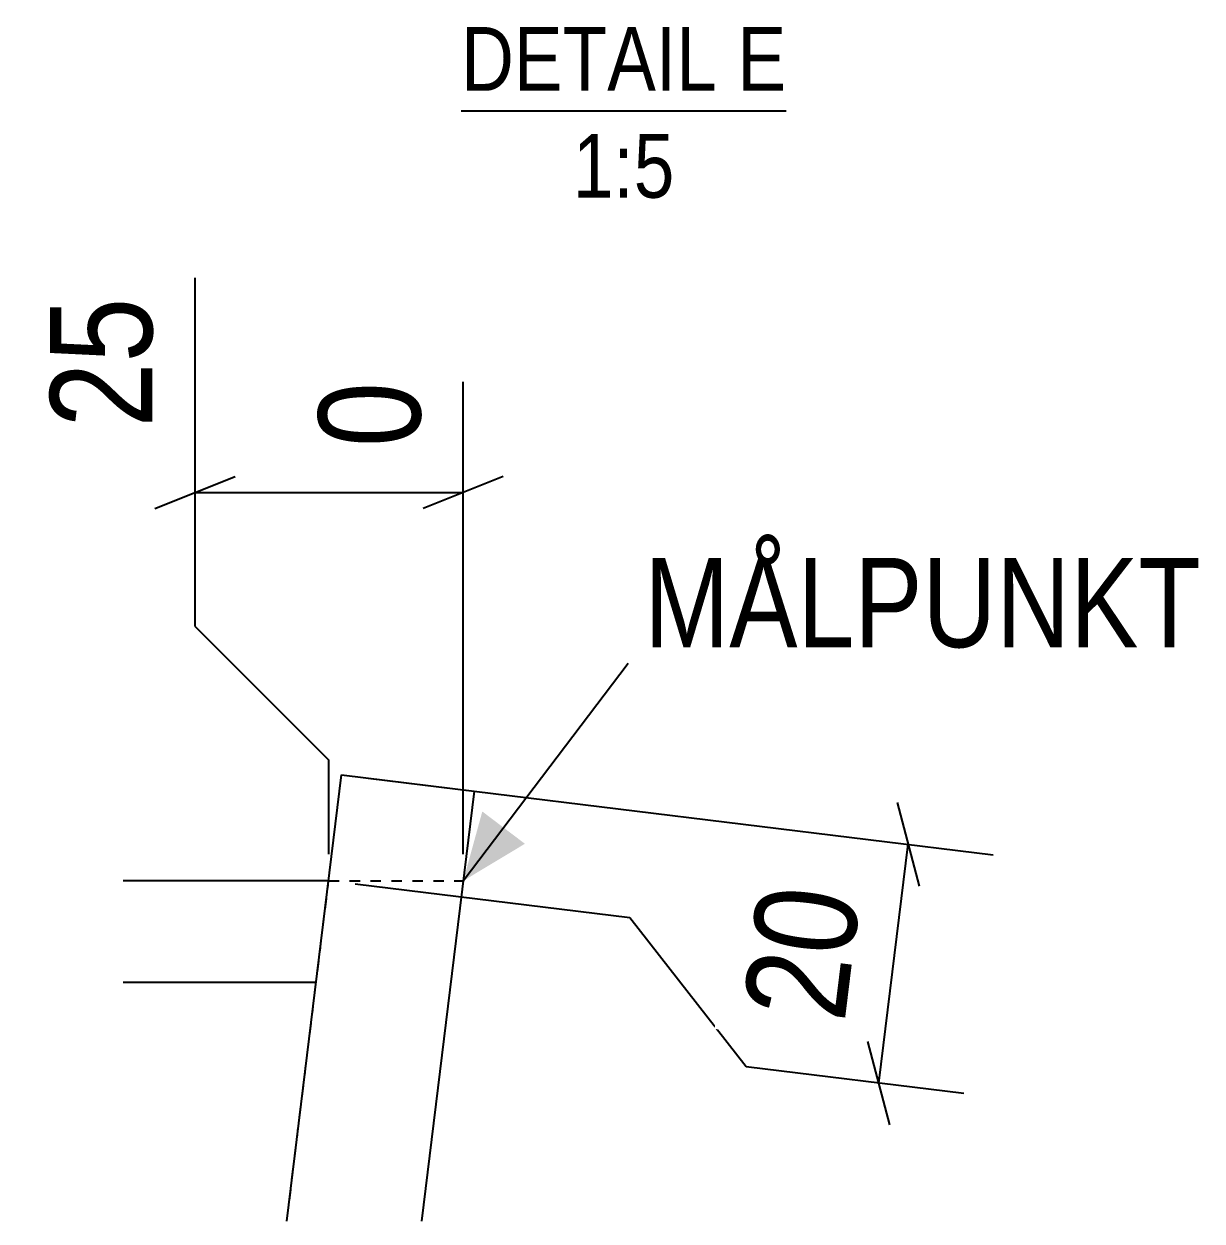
# Model space of a CAD drawing. Header units: millimetres. Extents: x 64 to 141609, y 8 to 4053.
# Drawn here: x 141388.9 to 141609.3, y 20 to 244 of the extents above; entities that cross this region are included whole.
import ezdxf

# ---------------------------------------------------------------- set-up
doc = ezdxf.new("R2010")
doc.units = ezdxf.units.MM
doc.linetypes.add('DXK_LINE_DOT2', pattern=[3.9198, 1.9599, -1.9599])
for name, color, linetype in [('MÅLSÆTNING', 7, 'Continuous'), ('STÅL', 7, 'Continuous'), ('TEKST', 7, 'Continuous')]:
    doc.layers.add(name, color=color, linetype=linetype)
doc.styles.add('Arial Narrow', font='ARIALN.TTF', dxfattribs={"height": 0.2})

msp = doc.modelspace()

# ---------------------------------------------------------------- hatches: boundary and pattern name
at = {"layer": 'TEKST', "linetype": 'Continuous'}
msp.add_hatch(color=7, dxfattribs=at).paths.add_polyline_path([(141482.63, 90.58), (141471.09, 83.64), (141474.66, 96.62)])

# ---------------------------------------------------------------- linework, layer by layer
at = {"layer": 'MÅLSÆTNING', "color": 7, "linetype": 'Continuous'}
for p, q in [((141420.9, 196.45), (141420.9, 131.29)), ((141471.09, 88.64), (141471.09, 176.98)), ((141413.4, 153.29), (141428.4, 159.29)), ((141478.59, 159.29), (141463.59, 153.29)), ((141420.9, 156.29), (141471.09, 156.29)), ((141420.9, 131.29), (141445.9, 106.29)), ((141445.9, 106.29), (141445.9, 88.64)), ((141453.3, 102.88), (141570.23, 88.53)), ((141552.28, 98.28), (141556.41, 82.67)), ((141548.86, 45.81), (141554.34, 90.48)), ((141502.28, 76.72), (141450.87, 83.03)), ((141524.05, 48.86), (141502.28, 76.72)), ((141550.92, 38), (141546.8, 53.62)), ((141564.74, 43.86), (141524.05, 48.86))]:
    msp.add_line(p, q, dxfattribs=at)
at = {"layer": 'STÅL', "color": 2, "linetype": 'Continuous'}
for p, q in [((141438.09, 20), (141448.34, 103.49)), ((141448.34, 103.49), (141473.16, 100.44)), ((141473.16, 100.44), (141463.28, 20)), ((141445.9, 83.64), (141407.45, 83.64)), ((141443.57, 64.64), (141407.45, 64.64))]:
    msp.add_line(p, q, dxfattribs=at)
at = {"layer": 'STÅL', "color": 7, "linetype": 'DXK_LINE_DOT2'}
msp.add_line((141438.09, 20), (141445.9, 83.64), dxfattribs=at)
at = {"layer": 'TEKST', "color": 246, "linetype": 'Continuous'}
msp.add_line((141470.7, 227.7), (141531.52, 227.7), dxfattribs=at)
at = {"layer": 'TEKST', "color": 7, "linetype": 'Continuous'}
msp.add_line((141471.09, 83.64), (141501.93, 124.34), dxfattribs=at)
at = {"layer": 'TEKST', "color": 253, "linetype": 'DXK_LINE_DOT2'}
msp.add_line((141445.9, 83.64), (141471.09, 83.64), dxfattribs=at)

# ---------------------------------------------------------------- wipeouts: each hides what was drawn before it
at = {"color": 0, "linetype": 'Continuous'}
for points, layer in [([(141416.9, 196.81), (141388.9, 196.81), (141388.9, 164.43), (141416.9, 164.43)], 'MÅLSÆTNING'), ([(141467.09, 180.98), (141439.09, 180.98), (141439.09, 160.79), (141467.09, 160.79)], 'MÅLSÆTNING'), ([(141518.64, 231.45), (141518.64, 243.95), (141470.7, 243.95), (141470.7, 231.45)], 'TEKST'), ([(141531.52, 231.45), (141531.52, 243.95), (141522.39, 243.95), (141522.39, 231.45)], 'TEKST'), ([(141510.63, 211.45), (141510.63, 223.95), (141491.59, 223.95), (141491.59, 211.45)], 'TEKST'), ([(141609.32, 127.34), (141609.32, 144.84), (141504.93, 144.84), (141504.93, 127.34)], 'TEKST')]:
    msp.add_wipeout(points, dxfattribs=at).dxf.layer = layer

# ---------------------------------------------------------------- next in the draw order: texts
at = {"layer": 'MÅLSÆTNING', "color": 3, "linetype": 'Continuous', "style": 'Arial Narrow'}
for s, height, p in [('25', 19.089, (141412.9, 168.43)), ('0', 19.09, (141463.09, 164.79))]:
    msp.add_text(s, height=height, rotation=90.0002, dxfattribs=at).set_placement(p)
at = {"layer": 'TEKST', "color": 96, "linetype": 'Continuous', "style": 'Arial Narrow'}
for s, p in [('DETAIL', (141470.7, 231.45)), ('E', (141522.39, 231.45)), ('1:5', (141491.59, 211.45))]:
    msp.add_text(s, height=11.93, dxfattribs=at).set_placement(p)
at = {"layer": 'TEKST', "color": 7, "linetype": 'Continuous', "style": 'Arial Narrow'}
msp.add_text('MÅLPUNKT', height=16.702, dxfattribs=at).set_placement((141504.93, 127.34))

# ---------------------------------------------------------------- next in the draw order: wipeouts: each hides what was drawn before it
at = {"color": 0}
msp.add_wipeout([(141549.85, 84.67), (141522.06, 88.08), (141518.12, 55.95), (141545.91, 52.53)], dxfattribs=at).dxf.layer = 'MÅLSÆTNING'

# ---------------------------------------------------------------- next in the draw order: texts
at = {"layer": 'MÅLSÆTNING', "color": 3, "style": 'Arial Narrow'}
msp.add_text('20', height=19.089, rotation=82.9987, dxfattribs=at).set_placement((141542.42, 56.99))

doc.saveas('drawing.dxf')
